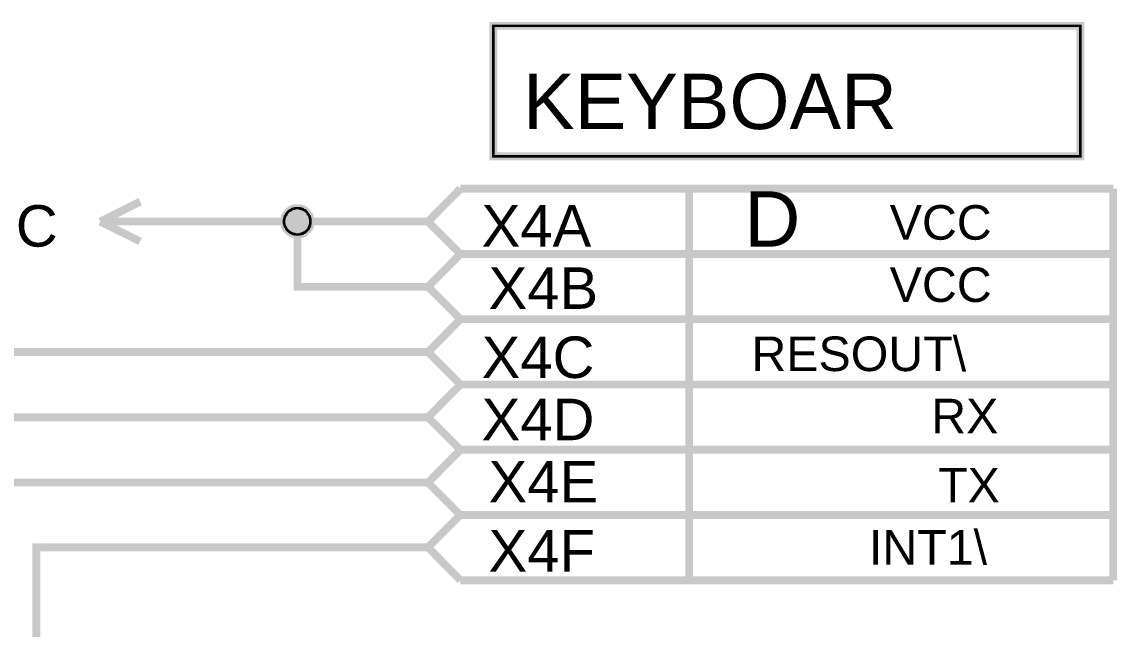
# Model space of a CAD drawing. Header units: millimetres. Extents: x -2024 to 917, y -725 to 13.
# Drawn here: x -1886.98 to -1845.05, y -534.79 to -511.53 of the extents above; entities that cross this region are included whole.
import ezdxf

# ---------------------------------------------------------------- set-up
doc = ezdxf.new("R2010")
doc.units = ezdxf.units.MM
doc.styles.get("Standard").update_dxf_attribs({"font": 'arial.ttf'})

msp = doc.modelspace()

# ---------------------------------------------------------------- linework, layer by layer
at = {"color": 7}
for points, const_width in [([(-1868.931, -511.676), (-1846.454, -511.676), (-1846.454, -516.676), (-1868.931, -516.676), (-1868.931, -511.676)], 0.3), ([(-1868.931, -511.676), (-1868.931, -516.676), (-1846.454, -516.676), (-1846.454, -511.676), (-1868.931, -511.676), (-1868.931, -511.676)], 0.0991)]:
    msp.add_lwpolyline(points, close=True, dxfattribs=dict(at, const_width=const_width))
for points, const_width in [([(-1871.43, -519.177), (-1870.189, -517.918)], 0.3), ([(-1870.189, -517.918), (-1845.196, -517.918)], 0.3), ([(-1861.433, -517.918), (-1861.433, -520.419)], 0.3), ([(-1845.196, -517.918), (-1845.196, -520.419)], 0.3), ([(-1883.976, -519.177), (-1882.453, -518.415)], 0.3), ([(-1876.941, -519.177), (-1876.941, -519.144), (-1876.941, -519.127), (-1876.941, -519.094), (-1876.925, -519.077), (-1876.925, -519.044), (-1876.925, -519.028), (-1876.908, -518.995), (-1876.908, -518.978), (-1876.892, -518.961), (-1876.875, -518.928), (-1876.859, -518.912), (-1876.859, -518.895), (-1876.842, -518.879), (-1876.826, -518.846), (-1876.809, -518.829), (-1876.792, -518.812), (-1876.776, -518.796), (-1876.759, -518.779), (-1876.726, -518.763), (-1876.71, -518.746), (-1876.693, -518.746), (-1876.677, -518.73), (-1876.643, -518.713), (-1876.627, -518.696), (-1876.61, -518.696), (-1876.577, -518.68), (-1876.561, -518.68), (-1876.528, -518.68), (-1876.511, -518.663), (-1876.478, -518.663), (-1876.461, -518.663), (-1876.428, -518.663)], 0.3), ([(-1876.941, -519.177), (-1876.941, -519.144), (-1876.941, -519.127), (-1876.941, -519.094), (-1876.925, -519.077), (-1876.925, -519.044), (-1876.925, -519.028), (-1876.908, -518.995), (-1876.908, -518.978), (-1876.892, -518.961), (-1876.875, -518.928), (-1876.859, -518.912), (-1876.859, -518.895), (-1876.842, -518.879), (-1876.826, -518.846), (-1876.809, -518.829), (-1876.792, -518.812), (-1876.776, -518.796), (-1876.759, -518.779), (-1876.726, -518.763), (-1876.71, -518.746), (-1876.693, -518.746), (-1876.677, -518.73), (-1876.643, -518.713), (-1876.627, -518.696), (-1876.61, -518.696), (-1876.577, -518.68), (-1876.561, -518.68), (-1876.528, -518.68), (-1876.511, -518.663), (-1876.478, -518.663), (-1876.461, -518.663), (-1876.428, -518.663)], 0.3), ([(-1876.941, -519.177), (-1876.941, -519.144), (-1876.941, -519.127), (-1876.941, -519.094), (-1876.925, -519.077), (-1876.925, -519.044), (-1876.925, -519.028), (-1876.908, -518.995), (-1876.908, -518.978), (-1876.892, -518.961), (-1876.875, -518.928), (-1876.859, -518.912), (-1876.859, -518.895), (-1876.842, -518.879), (-1876.826, -518.846), (-1876.809, -518.829), (-1876.792, -518.812), (-1876.776, -518.796), (-1876.759, -518.779), (-1876.726, -518.763), (-1876.71, -518.746), (-1876.693, -518.746), (-1876.677, -518.73), (-1876.643, -518.713), (-1876.627, -518.696), (-1876.61, -518.696), (-1876.577, -518.68), (-1876.561, -518.68), (-1876.528, -518.68), (-1876.511, -518.663), (-1876.478, -518.663), (-1876.461, -518.663), (-1876.428, -518.663)], 0.3), ([(-1876.941, -519.177), (-1876.941, -519.144), (-1876.941, -519.127), (-1876.941, -519.094), (-1876.925, -519.077), (-1876.925, -519.044), (-1876.925, -519.028), (-1876.908, -518.995), (-1876.908, -518.978), (-1876.892, -518.961), (-1876.875, -518.928), (-1876.859, -518.912), (-1876.859, -518.895), (-1876.842, -518.879), (-1876.826, -518.846), (-1876.809, -518.829), (-1876.792, -518.812), (-1876.776, -518.796), (-1876.759, -518.779), (-1876.726, -518.763), (-1876.71, -518.746), (-1876.693, -518.746), (-1876.677, -518.73), (-1876.643, -518.713), (-1876.627, -518.696), (-1876.61, -518.696), (-1876.577, -518.68), (-1876.561, -518.68), (-1876.528, -518.68), (-1876.511, -518.663), (-1876.478, -518.663), (-1876.461, -518.663), (-1876.428, -518.663)], 0.3), ([(-1876.941, -519.177), (-1876.941, -519.144), (-1876.941, -519.127), (-1876.941, -519.094), (-1876.925, -519.077), (-1876.925, -519.044), (-1876.925, -519.028), (-1876.908, -518.995), (-1876.908, -518.978), (-1876.892, -518.961), (-1876.875, -518.928), (-1876.859, -518.912), (-1876.859, -518.895), (-1876.842, -518.879), (-1876.826, -518.846), (-1876.809, -518.829), (-1876.792, -518.812), (-1876.776, -518.796), (-1876.759, -518.779), (-1876.726, -518.763), (-1876.71, -518.746), (-1876.693, -518.746), (-1876.677, -518.73), (-1876.643, -518.713), (-1876.627, -518.696), (-1876.61, -518.696), (-1876.577, -518.68), (-1876.561, -518.68), (-1876.528, -518.68), (-1876.511, -518.663), (-1876.478, -518.663), (-1876.461, -518.663), (-1876.428, -518.663)], 0.0991), ([(-1876.941, -519.177), (-1876.941, -519.144), (-1876.941, -519.127), (-1876.941, -519.094), (-1876.925, -519.077), (-1876.925, -519.044), (-1876.925, -519.028), (-1876.908, -518.995), (-1876.908, -518.978), (-1876.892, -518.961), (-1876.875, -518.928), (-1876.859, -518.912), (-1876.859, -518.895), (-1876.842, -518.879), (-1876.826, -518.846), (-1876.809, -518.829), (-1876.792, -518.812), (-1876.776, -518.796), (-1876.759, -518.779), (-1876.726, -518.763), (-1876.71, -518.746), (-1876.693, -518.746), (-1876.677, -518.73), (-1876.643, -518.713), (-1876.627, -518.696), (-1876.61, -518.696), (-1876.577, -518.68), (-1876.561, -518.68), (-1876.528, -518.68), (-1876.511, -518.663), (-1876.478, -518.663), (-1876.461, -518.663), (-1876.428, -518.663)], 0.0991), ([(-1876.941, -519.177), (-1876.941, -519.144), (-1876.941, -519.127), (-1876.941, -519.094), (-1876.925, -519.077), (-1876.925, -519.044), (-1876.925, -519.028), (-1876.908, -518.995), (-1876.908, -518.978), (-1876.892, -518.961), (-1876.875, -518.928), (-1876.859, -518.912), (-1876.859, -518.895), (-1876.842, -518.879), (-1876.826, -518.846), (-1876.809, -518.829), (-1876.792, -518.812), (-1876.776, -518.796), (-1876.759, -518.779), (-1876.726, -518.763), (-1876.71, -518.746), (-1876.693, -518.746), (-1876.677, -518.73), (-1876.643, -518.713), (-1876.627, -518.696), (-1876.61, -518.696), (-1876.577, -518.68), (-1876.561, -518.68), (-1876.528, -518.68), (-1876.511, -518.663), (-1876.478, -518.663), (-1876.461, -518.663), (-1876.428, -518.663)], 0.0991), ([(-1876.941, -519.177), (-1876.941, -519.144), (-1876.941, -519.127), (-1876.941, -519.094), (-1876.925, -519.077), (-1876.925, -519.044), (-1876.925, -519.028), (-1876.908, -518.995), (-1876.908, -518.978), (-1876.892, -518.961), (-1876.875, -518.928), (-1876.859, -518.912), (-1876.859, -518.895), (-1876.842, -518.879), (-1876.826, -518.846), (-1876.809, -518.829), (-1876.792, -518.812), (-1876.776, -518.796), (-1876.759, -518.779), (-1876.726, -518.763), (-1876.71, -518.746), (-1876.693, -518.746), (-1876.677, -518.73), (-1876.643, -518.713), (-1876.627, -518.696), (-1876.61, -518.696), (-1876.577, -518.68), (-1876.561, -518.68), (-1876.528, -518.68), (-1876.511, -518.663), (-1876.478, -518.663), (-1876.461, -518.663), (-1876.428, -518.663)], 0.0991), ([(-1876.428, -518.663), (-1876.428, -518.663)], 0.3), ([(-1876.428, -518.663), (-1876.395, -518.663), (-1876.379, -518.663), (-1876.346, -518.663), (-1876.329, -518.68), (-1876.296, -518.68), (-1876.279, -518.68), (-1876.263, -518.696), (-1876.23, -518.696), (-1876.213, -518.713), (-1876.197, -518.73), (-1876.163, -518.746), (-1876.147, -518.746), (-1876.13, -518.763), (-1876.114, -518.779), (-1876.097, -518.796), (-1876.081, -518.812), (-1876.064, -518.829), (-1876.048, -518.846), (-1876.031, -518.879), (-1876.015, -518.895), (-1875.998, -518.912), (-1875.998, -518.928), (-1875.981, -518.961), (-1875.965, -518.978), (-1875.965, -518.995), (-1875.948, -519.028), (-1875.948, -519.044), (-1875.948, -519.077), (-1875.932, -519.094), (-1875.932, -519.127), (-1875.932, -519.144), (-1875.932, -519.177)], 0.3), ([(-1876.428, -518.663), (-1876.428, -518.663)], 0.3), ([(-1876.428, -518.663), (-1876.395, -518.663), (-1876.379, -518.663), (-1876.346, -518.663), (-1876.329, -518.68), (-1876.296, -518.68), (-1876.279, -518.68), (-1876.263, -518.696), (-1876.23, -518.696), (-1876.213, -518.713), (-1876.197, -518.73), (-1876.163, -518.746), (-1876.147, -518.746), (-1876.13, -518.763), (-1876.114, -518.779), (-1876.097, -518.796), (-1876.081, -518.812), (-1876.064, -518.829), (-1876.048, -518.846), (-1876.031, -518.879), (-1876.015, -518.895), (-1875.998, -518.912), (-1875.998, -518.928), (-1875.981, -518.961), (-1875.965, -518.978), (-1875.965, -518.995), (-1875.948, -519.028), (-1875.948, -519.044), (-1875.948, -519.077), (-1875.932, -519.094), (-1875.932, -519.127), (-1875.932, -519.144), (-1875.932, -519.177)], 0.3), ([(-1876.428, -518.663), (-1876.428, -518.663)], 0.3), ([(-1876.428, -518.663), (-1876.395, -518.663), (-1876.379, -518.663), (-1876.346, -518.663), (-1876.329, -518.68), (-1876.296, -518.68), (-1876.279, -518.68), (-1876.263, -518.696), (-1876.23, -518.696), (-1876.213, -518.713), (-1876.197, -518.73), (-1876.163, -518.746), (-1876.147, -518.746), (-1876.13, -518.763), (-1876.114, -518.779), (-1876.097, -518.796), (-1876.081, -518.812), (-1876.064, -518.829), (-1876.048, -518.846), (-1876.031, -518.879), (-1876.015, -518.895), (-1875.998, -518.912), (-1875.998, -518.928), (-1875.981, -518.961), (-1875.965, -518.978), (-1875.965, -518.995), (-1875.948, -519.028), (-1875.948, -519.044), (-1875.948, -519.077), (-1875.932, -519.094), (-1875.932, -519.127), (-1875.932, -519.144), (-1875.932, -519.177)], 0.3), ([(-1876.428, -518.663), (-1876.428, -518.663)], 0.3), ([(-1876.428, -518.663), (-1876.395, -518.663), (-1876.379, -518.663), (-1876.346, -518.663), (-1876.329, -518.68), (-1876.296, -518.68), (-1876.279, -518.68), (-1876.263, -518.696), (-1876.23, -518.696), (-1876.213, -518.713), (-1876.197, -518.73), (-1876.163, -518.746), (-1876.147, -518.746), (-1876.13, -518.763), (-1876.114, -518.779), (-1876.097, -518.796), (-1876.081, -518.812), (-1876.064, -518.829), (-1876.048, -518.846), (-1876.031, -518.879), (-1876.015, -518.895), (-1875.998, -518.912), (-1875.998, -518.928), (-1875.981, -518.961), (-1875.965, -518.978), (-1875.965, -518.995), (-1875.948, -519.028), (-1875.948, -519.044), (-1875.948, -519.077), (-1875.932, -519.094), (-1875.932, -519.127), (-1875.932, -519.144), (-1875.932, -519.177)], 0.3), ([(-1876.428, -518.663), (-1876.428, -518.663)], 0.0991), ([(-1876.428, -518.663), (-1876.395, -518.663), (-1876.379, -518.663), (-1876.346, -518.663), (-1876.329, -518.68), (-1876.296, -518.68), (-1876.279, -518.68), (-1876.263, -518.696), (-1876.23, -518.696), (-1876.213, -518.713), (-1876.197, -518.73), (-1876.163, -518.746), (-1876.147, -518.746), (-1876.13, -518.763), (-1876.114, -518.779), (-1876.097, -518.796), (-1876.081, -518.812), (-1876.064, -518.829), (-1876.048, -518.846), (-1876.031, -518.879), (-1876.015, -518.895), (-1875.998, -518.912), (-1875.998, -518.928), (-1875.981, -518.961), (-1875.965, -518.978), (-1875.965, -518.995), (-1875.948, -519.028), (-1875.948, -519.044), (-1875.948, -519.077), (-1875.932, -519.094), (-1875.932, -519.127), (-1875.932, -519.144), (-1875.932, -519.177)], 0.0991), ([(-1876.428, -518.663), (-1876.428, -518.663)], 0.0991), ([(-1876.428, -518.663), (-1876.395, -518.663), (-1876.379, -518.663), (-1876.346, -518.663), (-1876.329, -518.68), (-1876.296, -518.68), (-1876.279, -518.68), (-1876.263, -518.696), (-1876.23, -518.696), (-1876.213, -518.713), (-1876.197, -518.73), (-1876.163, -518.746), (-1876.147, -518.746), (-1876.13, -518.763), (-1876.114, -518.779), (-1876.097, -518.796), (-1876.081, -518.812), (-1876.064, -518.829), (-1876.048, -518.846), (-1876.031, -518.879), (-1876.015, -518.895), (-1875.998, -518.912), (-1875.998, -518.928), (-1875.981, -518.961), (-1875.965, -518.978), (-1875.965, -518.995), (-1875.948, -519.028), (-1875.948, -519.044), (-1875.948, -519.077), (-1875.932, -519.094), (-1875.932, -519.127), (-1875.932, -519.144), (-1875.932, -519.177)], 0.0991), ([(-1876.428, -518.663), (-1876.428, -518.663)], 0.0991), ([(-1876.428, -518.663), (-1876.395, -518.663), (-1876.379, -518.663), (-1876.346, -518.663), (-1876.329, -518.68), (-1876.296, -518.68), (-1876.279, -518.68), (-1876.263, -518.696), (-1876.23, -518.696), (-1876.213, -518.713), (-1876.197, -518.73), (-1876.163, -518.746), (-1876.147, -518.746), (-1876.13, -518.763), (-1876.114, -518.779), (-1876.097, -518.796), (-1876.081, -518.812), (-1876.064, -518.829), (-1876.048, -518.846), (-1876.031, -518.879), (-1876.015, -518.895), (-1875.998, -518.912), (-1875.998, -518.928), (-1875.981, -518.961), (-1875.965, -518.978), (-1875.965, -518.995), (-1875.948, -519.028), (-1875.948, -519.044), (-1875.948, -519.077), (-1875.932, -519.094), (-1875.932, -519.127), (-1875.932, -519.144), (-1875.932, -519.177)], 0.0991), ([(-1876.428, -518.663), (-1876.428, -518.663)], 0.0991), ([(-1876.428, -518.663), (-1876.395, -518.663), (-1876.379, -518.663), (-1876.346, -518.663), (-1876.329, -518.68), (-1876.296, -518.68), (-1876.279, -518.68), (-1876.263, -518.696), (-1876.23, -518.696), (-1876.213, -518.713), (-1876.197, -518.73), (-1876.163, -518.746), (-1876.147, -518.746), (-1876.13, -518.763), (-1876.114, -518.779), (-1876.097, -518.796), (-1876.081, -518.812), (-1876.064, -518.829), (-1876.048, -518.846), (-1876.031, -518.879), (-1876.015, -518.895), (-1875.998, -518.912), (-1875.998, -518.928), (-1875.981, -518.961), (-1875.965, -518.978), (-1875.965, -518.995), (-1875.948, -519.028), (-1875.948, -519.044), (-1875.948, -519.077), (-1875.932, -519.094), (-1875.932, -519.127), (-1875.932, -519.144), (-1875.932, -519.177)], 0.0991), ([(-1883.976, -519.177), (-1882.453, -519.938)], 0.3), ([(-1881.427, -519.177), (-1883.976, -519.177)], 0.3), ([(-1873.929, -521.677), (-1876.428, -521.677), (-1876.428, -519.177), (-1881.427, -519.177)], 0.3), ([(-1876.428, -519.673), (-1876.461, -519.673), (-1876.478, -519.673), (-1876.511, -519.673), (-1876.528, -519.657), (-1876.561, -519.657), (-1876.577, -519.657), (-1876.61, -519.64), (-1876.627, -519.64), (-1876.643, -519.624), (-1876.677, -519.607), (-1876.693, -519.607), (-1876.71, -519.591), (-1876.726, -519.574), (-1876.759, -519.558), (-1876.776, -519.541), (-1876.792, -519.524), (-1876.809, -519.508), (-1876.826, -519.491), (-1876.842, -519.475), (-1876.859, -519.458), (-1876.859, -519.442), (-1876.875, -519.409), (-1876.892, -519.392), (-1876.908, -519.375), (-1876.908, -519.342), (-1876.925, -519.326), (-1876.925, -519.309), (-1876.925, -519.276), (-1876.941, -519.259), (-1876.941, -519.226), (-1876.941, -519.21), (-1876.941, -519.177)], 0.3), ([(-1876.941, -519.177), (-1876.941, -519.177)], 0.3), ([(-1876.428, -519.673), (-1876.461, -519.673), (-1876.478, -519.673), (-1876.511, -519.673), (-1876.528, -519.657), (-1876.561, -519.657), (-1876.577, -519.657), (-1876.61, -519.64), (-1876.627, -519.64), (-1876.643, -519.624), (-1876.677, -519.607), (-1876.693, -519.607), (-1876.71, -519.591), (-1876.726, -519.574), (-1876.759, -519.558), (-1876.776, -519.541), (-1876.792, -519.524), (-1876.809, -519.508), (-1876.826, -519.491), (-1876.842, -519.475), (-1876.859, -519.458), (-1876.859, -519.442), (-1876.875, -519.409), (-1876.892, -519.392), (-1876.908, -519.375), (-1876.908, -519.342), (-1876.925, -519.326), (-1876.925, -519.309), (-1876.925, -519.276), (-1876.941, -519.259), (-1876.941, -519.226), (-1876.941, -519.21), (-1876.941, -519.177)], 0.3), ([(-1876.941, -519.177), (-1876.941, -519.177)], 0.3), ([(-1876.428, -519.673), (-1876.461, -519.673), (-1876.478, -519.673), (-1876.511, -519.673), (-1876.528, -519.657), (-1876.561, -519.657), (-1876.577, -519.657), (-1876.61, -519.64), (-1876.627, -519.64), (-1876.643, -519.624), (-1876.677, -519.607), (-1876.693, -519.607), (-1876.71, -519.591), (-1876.726, -519.574), (-1876.759, -519.558), (-1876.776, -519.541), (-1876.792, -519.524), (-1876.809, -519.508), (-1876.826, -519.491), (-1876.842, -519.475), (-1876.859, -519.458), (-1876.859, -519.442), (-1876.875, -519.409), (-1876.892, -519.392), (-1876.908, -519.375), (-1876.908, -519.342), (-1876.925, -519.326), (-1876.925, -519.309), (-1876.925, -519.276), (-1876.941, -519.259), (-1876.941, -519.226), (-1876.941, -519.21), (-1876.941, -519.177)], 0.3), ([(-1876.941, -519.177), (-1876.941, -519.177)], 0.3), ([(-1876.428, -519.673), (-1876.461, -519.673), (-1876.478, -519.673), (-1876.511, -519.673), (-1876.528, -519.657), (-1876.561, -519.657), (-1876.577, -519.657), (-1876.61, -519.64), (-1876.627, -519.64), (-1876.643, -519.624), (-1876.677, -519.607), (-1876.693, -519.607), (-1876.71, -519.591), (-1876.726, -519.574), (-1876.759, -519.558), (-1876.776, -519.541), (-1876.792, -519.524), (-1876.809, -519.508), (-1876.826, -519.491), (-1876.842, -519.475), (-1876.859, -519.458), (-1876.859, -519.442), (-1876.875, -519.409), (-1876.892, -519.392), (-1876.908, -519.375), (-1876.908, -519.342), (-1876.925, -519.326), (-1876.925, -519.309), (-1876.925, -519.276), (-1876.941, -519.259), (-1876.941, -519.226), (-1876.941, -519.21), (-1876.941, -519.177)], 0.3), ([(-1876.941, -519.177), (-1876.941, -519.177)], 0.3), ([(-1876.428, -519.673), (-1876.461, -519.673), (-1876.478, -519.673), (-1876.511, -519.673), (-1876.528, -519.657), (-1876.561, -519.657), (-1876.577, -519.657), (-1876.61, -519.64), (-1876.627, -519.64), (-1876.643, -519.624), (-1876.677, -519.607), (-1876.693, -519.607), (-1876.71, -519.591), (-1876.726, -519.574), (-1876.759, -519.558), (-1876.776, -519.541), (-1876.792, -519.524), (-1876.809, -519.508), (-1876.826, -519.491), (-1876.842, -519.475), (-1876.859, -519.458), (-1876.859, -519.442), (-1876.875, -519.409), (-1876.892, -519.392), (-1876.908, -519.375), (-1876.908, -519.342), (-1876.925, -519.326), (-1876.925, -519.309), (-1876.925, -519.276), (-1876.941, -519.259), (-1876.941, -519.226), (-1876.941, -519.21), (-1876.941, -519.177)], 0.0991), ([(-1876.941, -519.177), (-1876.941, -519.177)], 0.0991), ([(-1876.428, -519.673), (-1876.461, -519.673), (-1876.478, -519.673), (-1876.511, -519.673), (-1876.528, -519.657), (-1876.561, -519.657), (-1876.577, -519.657), (-1876.61, -519.64), (-1876.627, -519.64), (-1876.643, -519.624), (-1876.677, -519.607), (-1876.693, -519.607), (-1876.71, -519.591), (-1876.726, -519.574), (-1876.759, -519.558), (-1876.776, -519.541), (-1876.792, -519.524), (-1876.809, -519.508), (-1876.826, -519.491), (-1876.842, -519.475), (-1876.859, -519.458), (-1876.859, -519.442), (-1876.875, -519.409), (-1876.892, -519.392), (-1876.908, -519.375), (-1876.908, -519.342), (-1876.925, -519.326), (-1876.925, -519.309), (-1876.925, -519.276), (-1876.941, -519.259), (-1876.941, -519.226), (-1876.941, -519.21), (-1876.941, -519.177)], 0.0991), ([(-1876.941, -519.177), (-1876.941, -519.177)], 0.0991), ([(-1876.428, -519.673), (-1876.461, -519.673), (-1876.478, -519.673), (-1876.511, -519.673), (-1876.528, -519.657), (-1876.561, -519.657), (-1876.577, -519.657), (-1876.61, -519.64), (-1876.627, -519.64), (-1876.643, -519.624), (-1876.677, -519.607), (-1876.693, -519.607), (-1876.71, -519.591), (-1876.726, -519.574), (-1876.759, -519.558), (-1876.776, -519.541), (-1876.792, -519.524), (-1876.809, -519.508), (-1876.826, -519.491), (-1876.842, -519.475), (-1876.859, -519.458), (-1876.859, -519.442), (-1876.875, -519.409), (-1876.892, -519.392), (-1876.908, -519.375), (-1876.908, -519.342), (-1876.925, -519.326), (-1876.925, -519.309), (-1876.925, -519.276), (-1876.941, -519.259), (-1876.941, -519.226), (-1876.941, -519.21), (-1876.941, -519.177)], 0.0991), ([(-1876.941, -519.177), (-1876.941, -519.177)], 0.0991), ([(-1876.428, -519.673), (-1876.461, -519.673), (-1876.478, -519.673), (-1876.511, -519.673), (-1876.528, -519.657), (-1876.561, -519.657), (-1876.577, -519.657), (-1876.61, -519.64), (-1876.627, -519.64), (-1876.643, -519.624), (-1876.677, -519.607), (-1876.693, -519.607), (-1876.71, -519.591), (-1876.726, -519.574), (-1876.759, -519.558), (-1876.776, -519.541), (-1876.792, -519.524), (-1876.809, -519.508), (-1876.826, -519.491), (-1876.842, -519.475), (-1876.859, -519.458), (-1876.859, -519.442), (-1876.875, -519.409), (-1876.892, -519.392), (-1876.908, -519.375), (-1876.908, -519.342), (-1876.925, -519.326), (-1876.925, -519.309), (-1876.925, -519.276), (-1876.941, -519.259), (-1876.941, -519.226), (-1876.941, -519.21), (-1876.941, -519.177)], 0.0991), ([(-1876.941, -519.177), (-1876.941, -519.177)], 0.0991), ([(-1873.929, -519.177), (-1876.428, -519.177)], 0.3), ([(-1875.932, -519.177), (-1875.932, -519.21), (-1875.932, -519.226), (-1875.932, -519.259), (-1875.948, -519.276), (-1875.948, -519.309), (-1875.948, -519.326), (-1875.965, -519.342), (-1875.965, -519.375), (-1875.981, -519.392), (-1875.998, -519.409), (-1875.998, -519.442), (-1876.015, -519.458), (-1876.031, -519.475), (-1876.048, -519.491), (-1876.064, -519.508), (-1876.081, -519.524), (-1876.097, -519.541), (-1876.114, -519.558), (-1876.13, -519.574), (-1876.147, -519.591), (-1876.163, -519.607), (-1876.197, -519.607), (-1876.213, -519.624), (-1876.23, -519.64), (-1876.263, -519.64), (-1876.279, -519.657), (-1876.296, -519.657), (-1876.329, -519.657), (-1876.346, -519.673), (-1876.379, -519.673), (-1876.395, -519.673), (-1876.428, -519.673)], 0.3), ([(-1875.932, -519.177), (-1875.932, -519.21), (-1875.932, -519.226), (-1875.932, -519.259), (-1875.948, -519.276), (-1875.948, -519.309), (-1875.948, -519.326), (-1875.965, -519.342), (-1875.965, -519.375), (-1875.981, -519.392), (-1875.998, -519.409), (-1875.998, -519.442), (-1876.015, -519.458), (-1876.031, -519.475), (-1876.048, -519.491), (-1876.064, -519.508), (-1876.081, -519.524), (-1876.097, -519.541), (-1876.114, -519.558), (-1876.13, -519.574), (-1876.147, -519.591), (-1876.163, -519.607), (-1876.197, -519.607), (-1876.213, -519.624), (-1876.23, -519.64), (-1876.263, -519.64), (-1876.279, -519.657), (-1876.296, -519.657), (-1876.329, -519.657), (-1876.346, -519.673), (-1876.379, -519.673), (-1876.395, -519.673), (-1876.428, -519.673)], 0.3), ([(-1875.932, -519.177), (-1875.932, -519.21), (-1875.932, -519.226), (-1875.932, -519.259), (-1875.948, -519.276), (-1875.948, -519.309), (-1875.948, -519.326), (-1875.965, -519.342), (-1875.965, -519.375), (-1875.981, -519.392), (-1875.998, -519.409), (-1875.998, -519.442), (-1876.015, -519.458), (-1876.031, -519.475), (-1876.048, -519.491), (-1876.064, -519.508), (-1876.081, -519.524), (-1876.097, -519.541), (-1876.114, -519.558), (-1876.13, -519.574), (-1876.147, -519.591), (-1876.163, -519.607), (-1876.197, -519.607), (-1876.213, -519.624), (-1876.23, -519.64), (-1876.263, -519.64), (-1876.279, -519.657), (-1876.296, -519.657), (-1876.329, -519.657), (-1876.346, -519.673), (-1876.379, -519.673), (-1876.395, -519.673), (-1876.428, -519.673)], 0.3), ([(-1875.932, -519.177), (-1875.932, -519.21), (-1875.932, -519.226), (-1875.932, -519.259), (-1875.948, -519.276), (-1875.948, -519.309), (-1875.948, -519.326), (-1875.965, -519.342), (-1875.965, -519.375), (-1875.981, -519.392), (-1875.998, -519.409), (-1875.998, -519.442), (-1876.015, -519.458), (-1876.031, -519.475), (-1876.048, -519.491), (-1876.064, -519.508), (-1876.081, -519.524), (-1876.097, -519.541), (-1876.114, -519.558), (-1876.13, -519.574), (-1876.147, -519.591), (-1876.163, -519.607), (-1876.197, -519.607), (-1876.213, -519.624), (-1876.23, -519.64), (-1876.263, -519.64), (-1876.279, -519.657), (-1876.296, -519.657), (-1876.329, -519.657), (-1876.346, -519.673), (-1876.379, -519.673), (-1876.395, -519.673), (-1876.428, -519.673)], 0.3), ([(-1875.932, -519.177), (-1875.932, -519.21), (-1875.932, -519.226), (-1875.932, -519.259), (-1875.948, -519.276), (-1875.948, -519.309), (-1875.948, -519.326), (-1875.965, -519.342), (-1875.965, -519.375), (-1875.981, -519.392), (-1875.998, -519.409), (-1875.998, -519.442), (-1876.015, -519.458), (-1876.031, -519.475), (-1876.048, -519.491), (-1876.064, -519.508), (-1876.081, -519.524), (-1876.097, -519.541), (-1876.114, -519.558), (-1876.13, -519.574), (-1876.147, -519.591), (-1876.163, -519.607), (-1876.197, -519.607), (-1876.213, -519.624), (-1876.23, -519.64), (-1876.263, -519.64), (-1876.279, -519.657), (-1876.296, -519.657), (-1876.329, -519.657), (-1876.346, -519.673), (-1876.379, -519.673), (-1876.395, -519.673), (-1876.428, -519.673)], 0.0991), ([(-1875.932, -519.177), (-1875.932, -519.21), (-1875.932, -519.226), (-1875.932, -519.259), (-1875.948, -519.276), (-1875.948, -519.309), (-1875.948, -519.326), (-1875.965, -519.342), (-1875.965, -519.375), (-1875.981, -519.392), (-1875.998, -519.409), (-1875.998, -519.442), (-1876.015, -519.458), (-1876.031, -519.475), (-1876.048, -519.491), (-1876.064, -519.508), (-1876.081, -519.524), (-1876.097, -519.541), (-1876.114, -519.558), (-1876.13, -519.574), (-1876.147, -519.591), (-1876.163, -519.607), (-1876.197, -519.607), (-1876.213, -519.624), (-1876.23, -519.64), (-1876.263, -519.64), (-1876.279, -519.657), (-1876.296, -519.657), (-1876.329, -519.657), (-1876.346, -519.673), (-1876.379, -519.673), (-1876.395, -519.673), (-1876.428, -519.673)], 0.0991), ([(-1875.932, -519.177), (-1875.932, -519.21), (-1875.932, -519.226), (-1875.932, -519.259), (-1875.948, -519.276), (-1875.948, -519.309), (-1875.948, -519.326), (-1875.965, -519.342), (-1875.965, -519.375), (-1875.981, -519.392), (-1875.998, -519.409), (-1875.998, -519.442), (-1876.015, -519.458), (-1876.031, -519.475), (-1876.048, -519.491), (-1876.064, -519.508), (-1876.081, -519.524), (-1876.097, -519.541), (-1876.114, -519.558), (-1876.13, -519.574), (-1876.147, -519.591), (-1876.163, -519.607), (-1876.197, -519.607), (-1876.213, -519.624), (-1876.23, -519.64), (-1876.263, -519.64), (-1876.279, -519.657), (-1876.296, -519.657), (-1876.329, -519.657), (-1876.346, -519.673), (-1876.379, -519.673), (-1876.395, -519.673), (-1876.428, -519.673)], 0.0991), ([(-1875.932, -519.177), (-1875.932, -519.21), (-1875.932, -519.226), (-1875.932, -519.259), (-1875.948, -519.276), (-1875.948, -519.309), (-1875.948, -519.326), (-1875.965, -519.342), (-1875.965, -519.375), (-1875.981, -519.392), (-1875.998, -519.409), (-1875.998, -519.442), (-1876.015, -519.458), (-1876.031, -519.475), (-1876.048, -519.491), (-1876.064, -519.508), (-1876.081, -519.524), (-1876.097, -519.541), (-1876.114, -519.558), (-1876.13, -519.574), (-1876.147, -519.591), (-1876.163, -519.607), (-1876.197, -519.607), (-1876.213, -519.624), (-1876.23, -519.64), (-1876.263, -519.64), (-1876.279, -519.657), (-1876.296, -519.657), (-1876.329, -519.657), (-1876.346, -519.673), (-1876.379, -519.673), (-1876.395, -519.673), (-1876.428, -519.673)], 0.0991), ([(-1875.932, -519.177), (-1875.932, -519.177), (-1875.932, -519.177), (-1875.932, -519.177), (-1875.932, -519.177), (-1875.932, -519.177), (-1875.932, -519.177), (-1875.932, -519.177), (-1875.932, -519.177), (-1875.932, -519.177), (-1875.932, -519.177), (-1875.932, -519.177), (-1875.932, -519.177), (-1875.932, -519.177), (-1875.932, -519.177), (-1875.932, -519.177), (-1875.932, -519.177), (-1875.932, -519.177), (-1875.932, -519.177), (-1875.932, -519.177), (-1875.932, -519.177), (-1875.932, -519.177), (-1875.932, -519.177), (-1875.932, -519.177), (-1875.932, -519.177), (-1875.932, -519.177), (-1875.932, -519.177), (-1875.932, -519.177), (-1875.932, -519.177), (-1875.932, -519.177), (-1875.932, -519.177), (-1875.932, -519.177), (-1875.932, -519.177)], 0.3), ([(-1875.932, -519.177), (-1875.932, -519.177)], 0.3), ([(-1875.932, -519.177), (-1875.932, -519.177), (-1875.932, -519.177), (-1875.932, -519.177), (-1875.932, -519.177), (-1875.932, -519.177), (-1875.932, -519.177), (-1875.932, -519.177), (-1875.932, -519.177), (-1875.932, -519.177), (-1875.932, -519.177), (-1875.932, -519.177), (-1875.932, -519.177), (-1875.932, -519.177), (-1875.932, -519.177), (-1875.932, -519.177), (-1875.932, -519.177), (-1875.932, -519.177), (-1875.932, -519.177), (-1875.932, -519.177), (-1875.932, -519.177), (-1875.932, -519.177), (-1875.932, -519.177), (-1875.932, -519.177), (-1875.932, -519.177), (-1875.932, -519.177), (-1875.932, -519.177), (-1875.932, -519.177), (-1875.932, -519.177), (-1875.932, -519.177), (-1875.932, -519.177), (-1875.932, -519.177), (-1875.932, -519.177)], 0.3), ([(-1875.932, -519.177), (-1875.932, -519.177)], 0.3), ([(-1875.932, -519.177), (-1875.932, -519.177), (-1875.932, -519.177), (-1875.932, -519.177), (-1875.932, -519.177), (-1875.932, -519.177), (-1875.932, -519.177), (-1875.932, -519.177), (-1875.932, -519.177), (-1875.932, -519.177), (-1875.932, -519.177), (-1875.932, -519.177), (-1875.932, -519.177), (-1875.932, -519.177), (-1875.932, -519.177), (-1875.932, -519.177), (-1875.932, -519.177), (-1875.932, -519.177), (-1875.932, -519.177), (-1875.932, -519.177), (-1875.932, -519.177), (-1875.932, -519.177), (-1875.932, -519.177), (-1875.932, -519.177), (-1875.932, -519.177), (-1875.932, -519.177), (-1875.932, -519.177), (-1875.932, -519.177), (-1875.932, -519.177), (-1875.932, -519.177), (-1875.932, -519.177), (-1875.932, -519.177), (-1875.932, -519.177)], 0.3), ([(-1875.932, -519.177), (-1875.932, -519.177)], 0.3), ([(-1875.932, -519.177), (-1875.932, -519.177), (-1875.932, -519.177), (-1875.932, -519.177), (-1875.932, -519.177), (-1875.932, -519.177), (-1875.932, -519.177), (-1875.932, -519.177), (-1875.932, -519.177), (-1875.932, -519.177), (-1875.932, -519.177), (-1875.932, -519.177), (-1875.932, -519.177), (-1875.932, -519.177), (-1875.932, -519.177), (-1875.932, -519.177), (-1875.932, -519.177), (-1875.932, -519.177), (-1875.932, -519.177), (-1875.932, -519.177), (-1875.932, -519.177), (-1875.932, -519.177), (-1875.932, -519.177), (-1875.932, -519.177), (-1875.932, -519.177), (-1875.932, -519.177), (-1875.932, -519.177), (-1875.932, -519.177), (-1875.932, -519.177), (-1875.932, -519.177), (-1875.932, -519.177), (-1875.932, -519.177), (-1875.932, -519.177)], 0.3), ([(-1875.932, -519.177), (-1875.932, -519.177)], 0.3), ([(-1875.932, -519.177), (-1875.932, -519.177), (-1875.932, -519.177), (-1875.932, -519.177), (-1875.932, -519.177), (-1875.932, -519.177), (-1875.932, -519.177), (-1875.932, -519.177), (-1875.932, -519.177), (-1875.932, -519.177), (-1875.932, -519.177), (-1875.932, -519.177), (-1875.932, -519.177), (-1875.932, -519.177), (-1875.932, -519.177), (-1875.932, -519.177), (-1875.932, -519.177), (-1875.932, -519.177), (-1875.932, -519.177), (-1875.932, -519.177), (-1875.932, -519.177), (-1875.932, -519.177), (-1875.932, -519.177), (-1875.932, -519.177), (-1875.932, -519.177), (-1875.932, -519.177), (-1875.932, -519.177), (-1875.932, -519.177), (-1875.932, -519.177), (-1875.932, -519.177), (-1875.932, -519.177), (-1875.932, -519.177), (-1875.932, -519.177)], 0.0991), ([(-1875.932, -519.177), (-1875.932, -519.177)], 0.0991), ([(-1875.932, -519.177), (-1875.932, -519.177), (-1875.932, -519.177), (-1875.932, -519.177), (-1875.932, -519.177), (-1875.932, -519.177), (-1875.932, -519.177), (-1875.932, -519.177), (-1875.932, -519.177), (-1875.932, -519.177), (-1875.932, -519.177), (-1875.932, -519.177), (-1875.932, -519.177), (-1875.932, -519.177), (-1875.932, -519.177), (-1875.932, -519.177), (-1875.932, -519.177), (-1875.932, -519.177), (-1875.932, -519.177), (-1875.932, -519.177), (-1875.932, -519.177), (-1875.932, -519.177), (-1875.932, -519.177), (-1875.932, -519.177), (-1875.932, -519.177), (-1875.932, -519.177), (-1875.932, -519.177), (-1875.932, -519.177), (-1875.932, -519.177), (-1875.932, -519.177), (-1875.932, -519.177), (-1875.932, -519.177), (-1875.932, -519.177)], 0.0991), ([(-1875.932, -519.177), (-1875.932, -519.177)], 0.0991), ([(-1875.932, -519.177), (-1875.932, -519.177), (-1875.932, -519.177), (-1875.932, -519.177), (-1875.932, -519.177), (-1875.932, -519.177), (-1875.932, -519.177), (-1875.932, -519.177), (-1875.932, -519.177), (-1875.932, -519.177), (-1875.932, -519.177), (-1875.932, -519.177), (-1875.932, -519.177), (-1875.932, -519.177), (-1875.932, -519.177), (-1875.932, -519.177), (-1875.932, -519.177), (-1875.932, -519.177), (-1875.932, -519.177), (-1875.932, -519.177), (-1875.932, -519.177), (-1875.932, -519.177), (-1875.932, -519.177), (-1875.932, -519.177), (-1875.932, -519.177), (-1875.932, -519.177), (-1875.932, -519.177), (-1875.932, -519.177), (-1875.932, -519.177), (-1875.932, -519.177), (-1875.932, -519.177), (-1875.932, -519.177), (-1875.932, -519.177)], 0.0991), ([(-1875.932, -519.177), (-1875.932, -519.177)], 0.0991), ([(-1875.932, -519.177), (-1875.932, -519.177), (-1875.932, -519.177), (-1875.932, -519.177), (-1875.932, -519.177), (-1875.932, -519.177), (-1875.932, -519.177), (-1875.932, -519.177), (-1875.932, -519.177), (-1875.932, -519.177), (-1875.932, -519.177), (-1875.932, -519.177), (-1875.932, -519.177), (-1875.932, -519.177), (-1875.932, -519.177), (-1875.932, -519.177), (-1875.932, -519.177), (-1875.932, -519.177), (-1875.932, -519.177), (-1875.932, -519.177), (-1875.932, -519.177), (-1875.932, -519.177), (-1875.932, -519.177), (-1875.932, -519.177), (-1875.932, -519.177), (-1875.932, -519.177), (-1875.932, -519.177), (-1875.932, -519.177), (-1875.932, -519.177), (-1875.932, -519.177), (-1875.932, -519.177), (-1875.932, -519.177), (-1875.932, -519.177)], 0.0991), ([(-1875.932, -519.177), (-1875.932, -519.177)], 0.0991), ([(-1871.43, -519.177), (-1873.929, -519.177)], 0.3), ([(-1870.189, -520.419), (-1871.43, -519.177)], 0.3), ([(-1871.43, -521.677), (-1870.189, -520.419)], 0.3), ([(-1845.196, -520.419), (-1870.189, -520.419)], 0.3), ([(-1870.189, -520.419), (-1845.196, -520.419)], 0.3), ([(-1861.433, -520.419), (-1861.433, -522.919)], 0.3), ([(-1845.196, -520.419), (-1845.196, -522.919)], 0.3), ([(-1871.43, -521.677), (-1873.929, -521.677)], 0.3), ([(-1870.189, -522.919), (-1871.43, -521.677)], 0.3), ([(-1871.43, -524.177), (-1870.189, -522.919)], 0.3), ([(-1845.196, -522.919), (-1870.189, -522.919)], 0.3), ([(-1870.189, -522.919), (-1845.196, -522.919)], 0.3), ([(-1861.433, -522.919), (-1861.433, -525.419)], 0.3), ([(-1845.196, -522.919), (-1845.196, -525.419)], 0.3), ([(-1873.929, -524.177), (-1901.42, -524.177), (-1901.42, -564.167)], 0.3), ([(-1871.43, -524.177), (-1873.929, -524.177)], 0.3), ([(-1870.189, -525.419), (-1871.43, -524.177)], 0.3), ([(-1871.43, -526.678), (-1870.189, -525.419)], 0.3), ([(-1845.196, -525.419), (-1870.189, -525.419)], 0.3), ([(-1870.189, -525.419), (-1845.196, -525.419)], 0.3), ([(-1861.433, -525.419), (-1861.433, -527.92)], 0.3), ([(-1845.196, -525.419), (-1845.196, -527.92)], 0.3), ([(-1873.929, -526.678), (-1896.422, -526.678), (-1896.422, -564.167)], 0.3), ([(-1871.43, -526.678), (-1873.929, -526.678)], 0.3), ([(-1870.189, -527.92), (-1871.43, -526.678)], 0.3), ([(-1871.43, -529.178), (-1870.189, -527.92)], 0.3), ([(-1845.196, -527.92), (-1870.189, -527.92)], 0.3), ([(-1870.189, -527.92), (-1845.196, -527.92)], 0.3), ([(-1861.433, -527.92), (-1861.433, -530.42)], 0.3), ([(-1845.196, -527.92), (-1845.196, -530.42)], 0.3), ([(-1873.929, -529.178), (-1891.424, -529.178), (-1891.424, -564.167)], 0.3), ([(-1871.43, -529.178), (-1873.929, -529.178)], 0.3), ([(-1870.189, -530.42), (-1871.43, -529.178)], 0.3), ([(-1871.43, -531.662), (-1870.189, -530.42)], 0.3), ([(-1845.196, -530.42), (-1870.189, -530.42)], 0.3), ([(-1870.189, -530.42), (-1845.196, -530.42)], 0.3), ([(-1861.433, -530.42), (-1861.433, -532.921)], 0.3), ([(-1845.196, -530.42), (-1845.196, -532.921)], 0.3), ([(-1873.929, -531.662), (-1886.425, -531.662), (-1886.425, -564.167)], 0.3), ([(-1871.43, -531.662), (-1873.929, -531.662)], 0.3), ([(-1870.189, -532.921), (-1871.43, -531.662)], 0.3), ([(-1845.196, -532.921), (-1870.189, -532.921)], 0.3)]:
    msp.add_lwpolyline(points, dxfattribs=dict(at, const_width=const_width))
at = {"color": 7, "const_width": 0.508}
msp.add_lwpolyline([(-1876.709, -519.163, 1), (-1876.201, -519.163, 1)], format="xyb", close=True, dxfattribs=at)

# ---------------------------------------------------------------- texts
at = {"color": 7}
for s, height, p in [('KEYBOAR', 2.1195, (-1867.789, -515.633)), ('D', 2.12, (-1859.314, -520.137)), ('VCC', 1.5897, (-1890.298, -520.137)), ('X4A', 1.5897, (-1869.378, -520.137)), ('VCC', 1.3247, (-1853.753, -519.872)), ('X4B', 1.5897, (-1869.113, -522.522)), ('VCC', 1.3247, (-1853.753, -522.257)), ('X4C', 1.5897, (-1869.378, -525.171)), ('RESOUT\\', 1.3247, (-1859.05, -524.906)), ('X4D', 1.5897, (-1869.378, -527.555)), ('RX', 1.3247, (-1852.164, -527.291)), ('X4E', 1.5897, (-1869.113, -529.94)), ('TX', 1.3247, (-1851.9, -529.94)), ('X4F', 1.5897, (-1869.113, -532.589)), ('INT1\\', 1.3247, (-1854.548, -532.324))]:
    msp.add_text(s, height=height, dxfattribs=at).set_placement(p)

doc.saveas('drawing.dxf')
